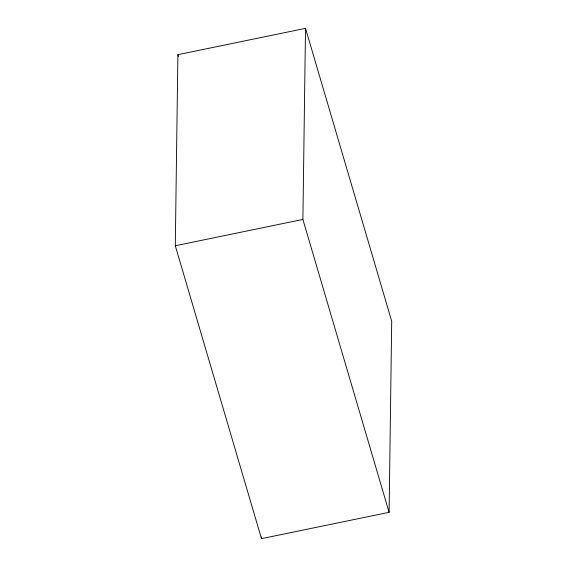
<?xml version="1.0" encoding="UTF-8"?>
<svg xmlns="http://www.w3.org/2000/svg" width="567" height="567" viewBox="0 0 567 567"><rect width="100%" height="100%" fill="white"/><g stroke="black" fill="none" stroke-linecap="round" stroke-linejoin="round"><path stroke-width="0.85" d="M175.295 245.759L177.896 54.673L305.507 28.35L391.705 321.241L389.104 512.327L261.493 538.65L175.295 245.759L302.898 219.436L305.507 28.35M261.493 538.65L261.522 536.878M302.898 219.436L389.104 512.327M177.896 54.673L178.399 56.374"/></g></svg>
